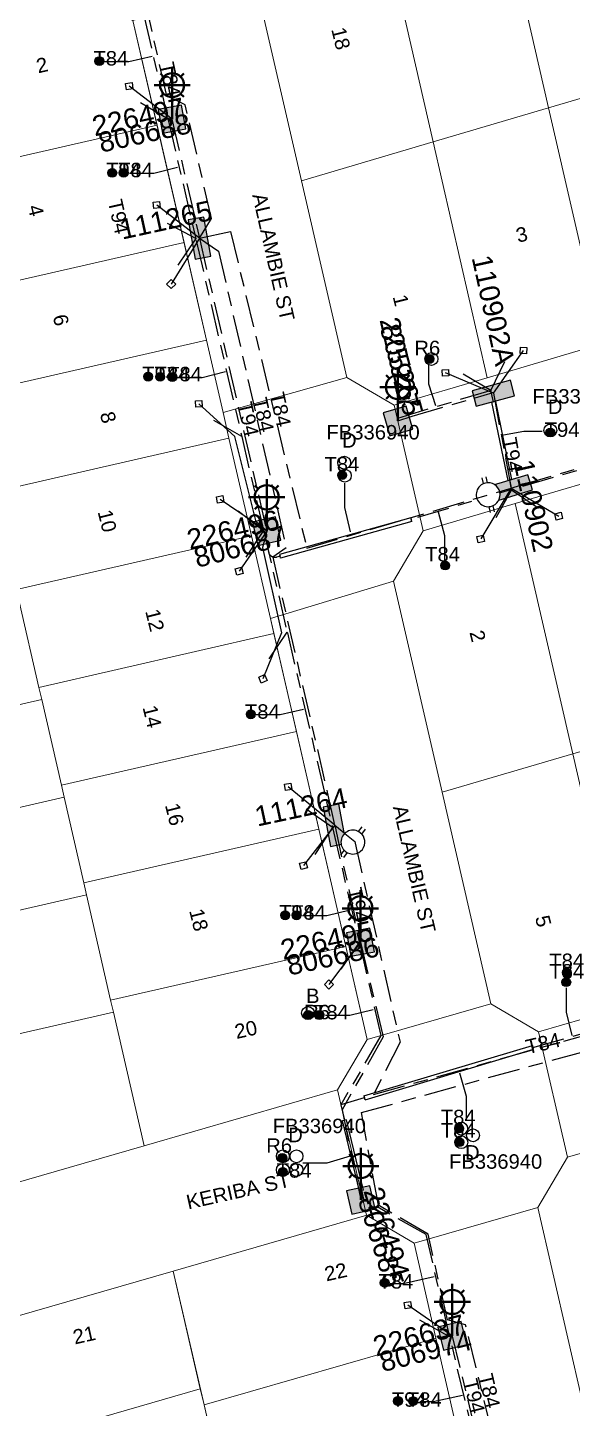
# Model space of a CAD drawing. Header units: metres. Extents: x 303957 to 307239, y 6268736 to 6272503.
# Drawn here: x 305960.5 to 306028.3, y 6269477.6 to 6269649.5 of the extents above; entities that cross this region are included whole.
import ezdxf
from ezdxf.enums import TextEntityAlignment as Align

# ---------------------------------------------------------------- set-up
doc = ezdxf.new("R2010")
doc.units = ezdxf.units.M
doc.linetypes.add('Cable Exist UG', pattern=[8.2, 4, -1.2, 1.8, -1.2])
doc.layers.get('0').update_dxf_attribs({"color": 6})
doc.layers.add('Cadastre Land Parcels_SP_EXT', color=9, linetype='Continuous', lineweight=5)
doc.layers.add('Cadastre Roads_SP_EXT', color=9, linetype='Continuous', lineweight=5)
for name, color, linetype in [('Duct_SP_EXT', 7, 'Continuous'), ('Equip_LV_EXT', 7, 'Continuous'), ('Equip_SP_SL_EXT', 7, 'Continuous'), ('Mains_LV_EXT', 7, 'Continuous'), ('Mains_LV_SL_EXT', 7, 'Continuous'), ('Services_SP_EXT', 7, 'Continuous'), ('SupportsUG_SP_LV_EXT', 7, 'Continuous'), ('SupportsUG_SP_LV_SL_EXT', 7, 'Continuous'), ('Trench_SP_EXT', 7, 'Continuous')]:
    doc.layers.add(name, color=color, linetype=linetype)
doc.styles.add('COLUMN_LABEL', font='arial.ttf')
doc.styles.add('iecARIAL', font='arial.ttf', dxfattribs={"height": 2})
doc.styles.add('POLE_LABEL', font='arial.ttf')
doc.styles.get("Standard").update_dxf_attribs({"font": 'arial.ttf'})

# ---------------------------------------------------------------- blocks, each defined once
blk = doc.blocks.new('COLUMN_EXT')
blk.add_hatch(color=256).paths.add_polyline_path([(-1.49, 1.48), (-1.49, -1.49), (1.48, -1.49), (1.48, 1.48)])
blk.add_lwpolyline([(-1.49, -1.49), (1.48, -1.49), (1.48, 1.48), (-1.49, 1.48)], close=True)
for tag, height, style, flags, p in [('ASSET_NUM', 2.5, 'COLUMN_LABEL', 8, (2, 2)), ('STRUCTURE_PLANT_NUMBER', 0.2, 'POLE_LABEL', 9, (1.81, 0.03)), ('STREET_CODE', 0.2, 'COLUMN_LABEL', 9, (1.81, -0.2))]:
    blk.add_attdef(tag, text='', height=height, dxfattribs=dict(style=style, flags=flags)).set_placement(p, align=Align.MIDDLE_LEFT)
at = {"flags": 9}
for tag, p in [('COLUMN_TYPE', (1.81, -0.4)), ('OWNED_BY', (1.81, -0.6)), ('STATE', (1.81, -0.8)), ('USAGE', (1.81, -1)), ('STREETNAME', (1.81, -1.6)), ('SUBURB', (1.81, -1.8)), ('LEGEND', (1.81, -1.2)), ('LOCATION', (1.81, -1.4)), ('NOTES', (1.81, -2))]:
    blk.add_attdef(tag, text='', height=0.2, dxfattribs=at).set_placement(p, align=Align.MIDDLE_LEFT)
at = {"flags": 1}
blk.add_attdef('Z', (1.81, -2.35), '', height=0.2, dxfattribs=at)
blk = doc.blocks.new('PILLAR_EXT')
blk.add_hatch(color=256).paths.add_polyline_path([(-2.475, 0.99), (-2.475, -0.99), (2.475, -0.99), (2.475, 0.99)])
blk.add_lwpolyline([(-2.475, -0.99), (2.475, -0.99), (2.475, 0.99), (-2.475, 0.99)], close=True)
at = {"style": 'iecARIAL', "flags": 8}
blk.add_attdef('ASSET_NUM', (1.5, 3.5), '', height=2.5, dxfattribs=at)
for tag, p, flags in [('OWNED_BY', (0, -0.2), 9), ('STATE', (0, -0.4), 9), ('SUPPORT_TYPE', (0, -0.6), 9), ('STREETNAME', (0, -1.8), 9), ('USAGE', (0, -0.8), 9), ('LEGEND', (0, -1), 9), ('LOCATION', (0, -1.2), 9), ('NOTES', (0, -1.4), 9), ('PARENT', (0, -1.6), 9), ('SUBURB', (0, -2), 1)]:
    blk.add_attdef(tag, p, '', height=0.2, dxfattribs=dict(flags=flags))
blk = doc.blocks.new('DUCT_EXT')
blk.add_circle((0, 0.8), 0.8)
at = {"flags": 1}
blk.add_attdef('Z', (0, 0), '', height=0.2, dxfattribs=at)
at = {"flags": 9}
for tag, p in [('DUCT_CODE', (0, 0)), ('XSECT_TYPE', (0, -0.2)), ('STATE', (0, -0.6)), ('FB_REFERENCE', (0, -0.4)), ('NOTES', (0, -0.8))]:
    blk.add_attdef(tag, text='', height=0.2, dxfattribs=at).set_placement(p, align=Align.MIDDLE_LEFT)
blk = doc.blocks.new('SL_LANTERN_EXT')
at = {"lineweight": 40}
for p, q in [((-1.46, 5.68), (-1.06, 5.28)), ((0, 1.97), (0, 6.47)), ((1.46, 5.68), (1.06, 5.28)), ((-2.25, 4.22), (2.25, 4.22)), ((-1.46, 2.76), (-1.06, 3.16)), ((0, 0), (0, 2.72)), ((1.46, 2.76), (1.06, 3.16))]:
    blk.add_line(p, q, dxfattribs=at)
blk.add_circle((0, 4.22), 1.5, dxfattribs=at)
at = {"style": 'iecARIAL', "flags": 8}
blk.add_attdef('ASSET_NUM', (1.5, 1.5), '', height=2.5, dxfattribs=at)
for tag, p, height, flags in [('OPERATING_VOLTAGE', (0.98, -1.65), 0.2, 9), ('ORIENTATION', (0.98, -1.85), 0.2, 9), ('CONSTRUCTED_VOLTAGE', (0.98, -0.65), 0.2, 9), ('CONTROL_TYPE', (0.98, -0.85), 0.2, 9), ('LANTERN_PURPOSE', (0.98, -1.05), 0.2, 9), ('LANTERN_TYPE', (0.98, -1.25), 0.2, 9), ('NO_PHASES', (0.98, -1.45), 0.2, 9), ('LNUMBER', (2.18, -3.25), 2.5, 8), ('OWNED_BY', (0.98, -2.05), 0.2, 9), ('STATE', (0.98, -2.25), 0.2, 9), ('USAGE', (0.98, -2.45), 0.2, 9), ('CEXIST', (0.98, -2.65), 0.2, 9), ('CNEW', (0.98, -2.85), 0.2, 9), ('CNUMBER', (0.98, -3.05), 0.2, 9), ('CREMOVE', (0.98, -3.25), 0.2, 9), ('CREPLACE', (0.98, -3.45), 0.2, 9), ('LKINGHEIGHT', (0.98, -3.65), 0.2, 9), ('LBRACKET', (0.98, -3.85), 0.2, 9), ('LBRACKETVOCAB', (0.98, -4.05), 0.2, 9), ('LCATEGORY', (0.98, -4.25), 0.2, 9), ('LCHARGE1', (0.98, -4.45), 0.2, 9), ('LCHARGE1PERCENT', (0.98, -4.65), 0.2, 9), ('LCHARGE2', (0.98, -4.85), 0.2, 9), ('LCHARGE2PERCENT', (0.98, -5.05), 0.2, 9), ('LCHARGE3', (0.98, -5.25), 0.2, 9), ('LCHARGE3PERCENT', (0.98, -5.45), 0.2, 9), ('LEXIST', (0.98, -5.65), 0.2, 9), ('LLAMP', (0.98, -5.85), 0.2, 9), ('LLAMPVOCAB', (0.98, -6.05), 0.2, 9), ('LMAST', (0.98, -6.25), 0.2, 9), ('LMASTVOCAB', (0.98, -6.45), 0.2, 9), ('LNEW', (0.98, -6.65), 0.2, 9), ('LANTNUMBER', (0.98, -6.85), 0.2, 9), ('LOUTREACH', (0.98, -7.25), 0.2, 9), ('LOUTREACHVOCAB', (0.98, -7.45), 0.2, 9), ('LRATECODE', (0.98, -7.65), 0.2, 9), ('LREMOVE', (0.98, -7.85), 0.2, 9), ('LREPLACE', (0.98, -8.05), 0.2, 9), ('LTYPE', (0.98, -8.25), 0.2, 9), ('LTYPEVOCAB', (0.98, -8.45), 0.2, 9), ('LEGEND', (0.98, -8.65), 0.2, 9), ('STREETNAME', (0.98, -9.25), 0.2, 9), ('SUBURB', (0.98, -9.45), 0.2, 1), ('LOCATION', (0.98, -8.85), 0.2, 9), ('NOTES', (0.98, -9.05), 0.2, 9)]:
    blk.add_attdef(tag, p, '', height=height, dxfattribs=dict(flags=flags))
blk = doc.blocks.new('CCP_EXT')
at = {"flags": 9}
for tag, p in [('STATE', (0, -1.8)), ('LIFE_SUPPORT', (0, -1.6)), ('NOTES', (0, -2))]:
    blk.add_attdef(tag, text='', height=0.2, dxfattribs=at).set_placement(p, align=Align.MIDDLE_LEFT)
blk.add_wipeout([(0, 0.57), (0.57, 0), (0, -0.57), (-0.57, 0)])
blk.add_lwpolyline([(-0.57, 0), (0, 0.57), (0.57, 0), (0, -0.57), (-0.57, 0)])
at = {"flags": 1}
blk.add_attdef('Z', (0, 0), '', height=0.2, dxfattribs=at)
at = {"flags": 9}
for tag, p in [('CCP_TYPE', (0, 0)), ('CONSTRUCTED_VOLTAGE', (0, -0.2)), ('OPERATING_VOLTAGE', (0, -0.6)), ('ORIENTATION', (0, -0.8)), ('OWNED_BY', (0, -1)), ('NO_PHASES', (0, -0.4)), ('USAGE', (0, -1.2)), ('LEGEND', (0, -1.4))]:
    blk.add_attdef(tag, text='', height=0.2, dxfattribs=at).set_placement(p, align=Align.MIDDLE_LEFT)
blk = doc.blocks.new('LV_UG_LINKS_OPEN_EXT')
blk.add_wipeout([(-0.25, 1.47), (-0.43, 1.43), (-0.61, 1.36), (-0.77, 1.28), (-0.93, 1.17), (-1.07, 1.05), (-1.19, 0.9), (-1.29, 0.75), (-1.38, 0.58), (-1.44, 0.4), (-1.48, 0.22), (-1.49, 0.03), (-1.49, -0.16), (-1.45, -0.34), (-1.4, -0.52), (-1.32, -0.69), (-1.23, -0.85), (-1.11, -1), (-0.98, -1.13), (-0.83, -1.24), (-0.66, -1.34), (-0.49, -1.41), (-0.31, -1.46), (-0.13, -1.49), (0.06, -1.49), (0.25, -1.47), (0.43, -1.43), (0.61, -1.36), (0.77, -1.28), (0.93, -1.17), (1.07, -1.05), (1.19, -0.9), (1.29, -0.75), (1.38, -0.58), (1.44, -0.4), (1.48, -0.22), (1.49, -0.03), (1.49, 0.16), (1.45, 0.34), (1.4, 0.52), (1.32, 0.69), (1.23, 0.85), (1.11, 1), (0.98, 1.13), (0.83, 1.24), (0.66, 1.34), (0.49, 1.41), (0.31, 1.46), (0.13, 1.49), (-0.06, 1.49)])
for p, q in [((-0.25, 1.47), (-0.25, 2.22)), ((0.25, 1.47), (0.25, 2.22)), ((-0.25, -1.47), (-0.25, -2.22)), ((0.25, -1.47), (0.25, -2.22))]:
    blk.add_line(p, q)
blk.add_lwpolyline([(0, -1.49, 1), (0, 1.49, 1)], format="xyb", close=True)
at = {"flags": 9}
for tag, p in [('ACTUAL_STATUS', (0, 0)), ('CONSTRUCTED_VOLTAGE', (0, -0.2)), ('OPERATING_VOLTAGE', (0, -0.6)), ('ORIENTATION', (0, -0.8)), ('STATE', (0, -1)), ('SWITCH_TYPE', (0, -1.2)), ('NO_PHASES', (0, -0.4)), ('USAGE', (0, -1.4)), ('NOTES', (0, -1.6))]:
    blk.add_attdef(tag, text='', height=0.2, dxfattribs=at).set_placement(p, align=Align.MIDDLE_LEFT)
at = {"flags": 1}
blk.add_attdef('Z', (0, 0), '', height=0.2, dxfattribs=at)
blk = doc.blocks.new('CABLE_LARGE_EXT')
h = blk.add_hatch(color=256)
edge = h.paths.add_edge_path()
edge.add_arc((0, 0.55), 0.55, 0, 360)
blk.add_circle((0, 0.55), 0.55)
at = {"flags": 1}
blk.add_attdef('Z', (0, 0), '', height=0.2, dxfattribs=at)
at = {"flags": 9}
for tag, p in [('COND_CODE', (0, 0)), ('STATE', (0, -0.4)), ('XSECT_SIZE', (0, -0.6)), ('FB_REFERENCE', (0, -0.2)), ('NOTES', (0, -0.8))]:
    blk.add_attdef(tag, text='', height=0.2, dxfattribs=at).set_placement(p, align=Align.MIDDLE_LEFT)

msp = doc.modelspace()

# ---------------------------------------------------------------- linework, layer by layer
at = {"layer": 'Cadastre Land Parcels_SP_EXT', "linetype": 'Continuous'}
for points in [[(306039.7, 6269643.8), (306032.96, 6269673.16), (306018.59, 6269668.91), (306025.32, 6269639.56), (306039.7, 6269643.8)], [(306025.32, 6269639.56), (306018.59, 6269668.91), (306004.22, 6269664.67), (306010.95, 6269635.31), (306025.32, 6269639.56)], [(306010.95, 6269635.31), (306004.22, 6269664.67), (305992.62, 6269661.24), (305988.95, 6269654.96), (305994.58, 6269630.47), (306010.95, 6269635.31)], [(305976.59, 6269637.4), (305973.6, 6269650.42), (305967.69, 6269653.88), (305943.71, 6269646.79), (305947.39, 6269630.71), (305976.59, 6269637.4)], [(306046.43, 6269614.44), (306039.7, 6269643.8), (306025.32, 6269639.56), (306032.06, 6269610.19), (306046.43, 6269614.44)], [(306032.06, 6269610.19), (306025.32, 6269639.56), (306010.95, 6269635.31), (306017.68, 6269605.94), (306032.06, 6269610.19)], [(305979.95, 6269622.79), (305976.59, 6269637.4), (305947.39, 6269630.71), (305947.73, 6269629.24), (305950.74, 6269616.1), (305979.95, 6269622.79)], [(306017.68, 6269605.94), (306010.95, 6269635.31), (305994.58, 6269630.47), (306000.2, 6269605.99), (306006.11, 6269602.53), (306017.68, 6269605.94)], [(305982.74, 6269610.61), (305979.95, 6269622.79), (305950.74, 6269616.1), (305951.08, 6269614.63), (305953.52, 6269603.94), (305982.74, 6269610.61)], [(305985.54, 6269598.44), (305984.81, 6269601.61), (305982.74, 6269610.61), (305953.52, 6269603.94), (305953.87, 6269602.44), (305956.32, 6269591.76), (305985.54, 6269598.44)], [(305988.34, 6269586.27), (305985.54, 6269598.44), (305956.32, 6269591.76), (305956.66, 6269590.26), (305959.11, 6269579.57), (305988.34, 6269586.27)], [(306042.75, 6269563.32), (306035.57, 6269594.54), (306021.17, 6269590.29), (306028.33, 6269559.11), (306042.75, 6269563.32)], [(306028.33, 6269559.11), (306021.17, 6269590.29), (306009.7, 6269586.9), (306006.03, 6269580.61), (306012.06, 6269554.35), (306028.33, 6269559.11)], [(305991.13, 6269574.1), (305990.7, 6269575.96), (305988.34, 6269586.27), (305959.11, 6269579.57), (305959.45, 6269578.07), (305961.9, 6269567.39), (305991.13, 6269574.1)], [(305962.24, 6269565.89), (305961.9, 6269567.39), (305959.45, 6269578.07), (305930.24, 6269571.38), (305933.04, 6269559.19), (305962.24, 6269565.89)], [(305993.93, 6269561.92), (305991.13, 6269574.1), (305961.9, 6269567.39), (305962.24, 6269565.89), (305964.69, 6269555.2), (305993.93, 6269561.92)], [(305965.03, 6269553.71), (305964.69, 6269555.2), (305962.24, 6269565.89), (305933.04, 6269559.19), (305935.83, 6269547.01), (305965.03, 6269553.71)], [(305996.73, 6269549.75), (305993.93, 6269561.92), (305964.69, 6269555.2), (305965.03, 6269553.71), (305967.48, 6269543.05), (305996.73, 6269549.75)], [(306035.53, 6269527.82), (306028.33, 6269559.11), (306012.06, 6269554.35), (306018.13, 6269527.99), (306024.05, 6269524.5), (306035.53, 6269527.82)], [(305967.81, 6269541.58), (305967.48, 6269543.05), (305965.03, 6269553.71), (305935.83, 6269547.01), (305938.61, 6269534.89), (305967.81, 6269541.58)], [(306000.08, 6269535.14), (305996.73, 6269549.75), (305967.48, 6269543.05), (305967.81, 6269541.58), (305970.82, 6269528.44), (306000.08, 6269535.14)], [(305971.16, 6269526.97), (305970.82, 6269528.44), (305967.81, 6269541.58), (305938.61, 6269534.89), (305941.97, 6269520.28), (305971.16, 6269526.97)], [(305999.07, 6269517.28), (306002.75, 6269523.54), (306000.08, 6269535.14), (305970.82, 6269528.44), (305971.16, 6269526.97), (305974.98, 6269510.32), (305999.07, 6269517.28)], [(305974.98, 6269510.32), (305971.16, 6269526.97), (305941.97, 6269520.28), (305945.04, 6269506.87), (305950.97, 6269503.38), (305974.98, 6269510.32)], [(306046.39, 6269483.08), (306039.66, 6269512.36), (306027.66, 6269508.89), (306023.97, 6269502.62), (306029.59, 6269478.22), (306046.39, 6269483.08)], [(306011.3, 6269486.38), (306008.58, 6269498.18), (306002.66, 6269501.66), (306002.42, 6269501.59), (305978.61, 6269494.71), (305982.44, 6269478.05), (306011.3, 6269486.38)], [(305981.97, 6269480.07), (305978.61, 6269494.71), (305954.55, 6269487.76), (305950.87, 6269481.49), (305951.18, 6269480.15), (305953.11, 6269471.73), (305981.97, 6269480.07)], [(306015.03, 6269470.14), (306011.3, 6269486.38), (305982.44, 6269478.05), (305986.16, 6269461.8), (306015.03, 6269470.14)], [(305984.77, 6269467.87), (305982.44, 6269478.05), (305981.97, 6269480.07), (305953.11, 6269471.73), (305955.91, 6269459.52), (305984.77, 6269467.87)]]:
    msp.add_lwpolyline(points, close=True, dxfattribs=at)
at = {"layer": 'Cadastre Roads_SP_EXT', "linetype": 'Continuous'}
for points in [[(306039.66, 6269512.36), (306052.14, 6269515.96), (306066.55, 6269520.13), (306098.43, 6269529.34), (306094.62, 6269544.9), (306093.25, 6269544.5), (306078.82, 6269540.33), (306064.39, 6269536.16), (306049.96, 6269531.99), (306035.53, 6269527.82), (306024.05, 6269524.5), (306027.66, 6269508.89), (306039.66, 6269512.36)], [(305978.61, 6269494.71), (306002.42, 6269501.59), (306002.66, 6269501.66), (305999.07, 6269517.28), (305974.98, 6269510.32), (305950.97, 6269503.38), (305954.55, 6269487.76), (305978.61, 6269494.71)]]:
    msp.add_lwpolyline(points, close=True, dxfattribs=at)
at = {"layer": 'Duct_SP_EXT'}
for p, q in [((306018.23, 6269602.89), (306018.47, 6269602.94)), ((306018.7, 6269602.99), (306018.47, 6269602.94)), ((306008.16, 6269588.51), (305991.84, 6269583.95)), ((306008.16, 6269588.51), (306008.22, 6269588.28)), ((306008.29, 6269588.05), (306008.22, 6269588.28)), ((306008.29, 6269588.05), (305991.97, 6269583.48)), ((305991.84, 6269583.95), (305991.91, 6269583.71)), ((305991.97, 6269583.48), (305991.91, 6269583.71)), ((306002.34, 6269516.52), (306023.31, 6269522.8)), ((306002.48, 6269516.06), (306023.45, 6269522.34)), ((306023.31, 6269522.8), (306023.38, 6269522.57)), ((306023.45, 6269522.34), (306023.38, 6269522.57)), ((306002.34, 6269516.52), (306002.41, 6269516.29)), ((306002.48, 6269516.06), (306002.41, 6269516.29)), ((305999.69, 6269513.46), (305999.93, 6269513.52)), ((306001.8, 6269504.68), (305999.69, 6269513.46)), ((306000.16, 6269513.57), (305999.93, 6269513.52)), ((306002.27, 6269504.79), (306000.16, 6269513.57)), ((306001.8, 6269504.68), (306002.04, 6269504.74)), ((306002.27, 6269504.79), (306002.04, 6269504.74))]:
    msp.add_line(p, q, dxfattribs=at)
for points in [[(305970.1, 6269645.33), (305973.07, 6269645.33), (305975.97, 6269645.98)], [(305973.17, 6269631.42), (305976.21, 6269631.42), (305979.16, 6269632.15)], [(305979.14, 6269605.96), (305982.19, 6269605.96), (305985.11, 6269606.74)], [(306024.51, 6269599.24), (306022.26, 6269599.24), (306019.71, 6269598.78)], [(305999.93, 6269592.81), (305999.93, 6269589.79), (306000.62, 6269586.74)], [(306012.41, 6269583.23), (306012.41, 6269586.27), (306011.61, 6269589.19)], [(305988.95, 6269564), (305991.92, 6269564), (305994.83, 6269564.66)], [(305994.69, 6269538.98), (305997.73, 6269538.98), (306000.63, 6269539.71)], [(306027.52, 6269529.97), (306027.52, 6269526.94), (306028.23, 6269524.07)], [(305997.54, 6269526.57), (306000.59, 6269526.57), (306003.48, 6269527.3)], [(306015.12, 6269513.44), (306015.12, 6269516.45), (306014.27, 6269519.35)], [(305994.75, 6269508.21), (305997.75, 6269508.21), (306000.65, 6269509.06)], [(305994.75, 6269508.21), (305997.75, 6269508.21), (306000.65, 6269509.06)], [(306005.59, 6269493.18), (306007.23, 6269493.18), (306011.1, 6269494.05)], [(306009.31, 6269478.46), (306010.95, 6269478.46), (306014.62, 6269479.28)]]:
    msp.add_lwpolyline(points, dxfattribs=at)
at = {"layer": 'Mains_LV_EXT', "linetype": 'Cable Exist UG'}
for points in [[(305978.45, 6269638.12), (305981.87, 6269623.34)], [(306020.66, 6269592.2), (306021.81, 6269592.55), (306021.81, 6269592.55), (306049.52, 6269600.74)], [(306013.33, 6269486.62), (306017.16, 6269470.73)]]:
    msp.add_lwpolyline(points, dxfattribs=at)
at = {"layer": 'Mains_LV_SL_EXT', "linetype": 'Cable Exist UG'}
for points in [[(306006.57, 6269600.57), (306008.33, 6269601.15), (306008.33, 6269601.15), (306018.41, 6269604.11)], [(306001.9, 6269535.66), (306004.75, 6269523.88), (306004.75, 6269523.88), (305999.63, 6269514.8), (306001.95, 6269503.58)]]:
    msp.add_lwpolyline(points, dxfattribs=at)
at = {"layer": 'Trench_SP_EXT', "linetype": 'Cable Exist UG'}
for points in [[(305976.34, 6269651.34), (305974.99, 6269650.89), (305977.97, 6269638.06)], [(305977.96, 6269638.13), (305974.17, 6269640.41)], [(305981.41, 6269623.27), (305977.34, 6269625.45)], [(305981.41, 6269623.27), (305978.95, 6269619.62)], [(306018.12, 6269604.36), (306020.03, 6269608.32)], [(306018.13, 6269604.36), (306014.35, 6269606.56)], [(306018.17, 6269604.37), (306006.5, 6269600.88)], [(306018.47, 6269602.94), (306018.12, 6269604.36)], [(305987.13, 6269598.65), (305983.37, 6269600.8)], [(306049.5, 6269600.46), (306020.73, 6269592.01)], [(305987.13, 6269598.64), (305989.88, 6269586.79)], [(306020.72, 6269592.01), (306008.22, 6269588.3)], [(306020.7, 6269592), (306018.4, 6269587.89)], [(306020.47, 6269593.22), (306020.64, 6269592.3)], [(306020.7, 6269592), (306024.19, 6269589.64)], [(305989.88, 6269586.79), (305992.81, 6269574.17), (305992.74, 6269574.25), (305990.28, 6269570.61)], [(305998.44, 6269549.95), (305994.2, 6269552.86)], [(305998.44, 6269549.93), (306001.77, 6269535.61)], [(306001.73, 6269535.62), (305999.26, 6269532.01)], [(306001.77, 6269535.61), (306004.45, 6269524.05), (305999.48, 6269515.43), (305999.9, 6269513.66)], [(306023.36, 6269522.56), (306035.94, 6269526.14)], [(306002.39, 6269516.29), (305999.48, 6269515.43)], [(306002.03, 6269504.78), (306002.29, 6269503.69)], [(306009.24, 6269488.63), (306013.03, 6269486.55)], [(306016.87, 6269470.63), (306016.87, 6269470.65), (306013.03, 6269486.55), (306013.02, 6269486.59)]]:
    msp.add_lwpolyline(points, dxfattribs=at)
msp.add_lwpolyline([(305991.91, 6269583.71), (305991.47, 6269583.6), (305991.47, 6269583.6, -0.392762), (305990.43, 6269584.31)], format="xyb", dxfattribs=at)

# ---------------------------------------------------------------- block references
at = {"layer": 'Duct_SP_EXT'}
for name, p in [('CABLE_LARGE_EXT', (305969.41, 6269644.82)), ('CABLE_LARGE_EXT', (305971.02, 6269630.9)), ('CABLE_LARGE_EXT', (305972.44, 6269630.91)), ('CABLE_LARGE_EXT', (305975.48, 6269605.53)), ('CABLE_LARGE_EXT', (305976.98, 6269605.51)), ('CABLE_LARGE_EXT', (305978.5, 6269605.48)), ('DUCT_EXT', (306025.54, 6269598.58)), ('CABLE_LARGE_EXT', (306025.54, 6269598.58)), ('DUCT_EXT', (305999.88, 6269594.58)), ('CABLE_LARGE_EXT', (305999.64, 6269593.27)), ('DUCT_EXT', (305999.96, 6269592.96)), ('CABLE_LARGE_EXT', (306012.46, 6269582.01)), ('CABLE_LARGE_EXT', (305988.26, 6269563.49)), ('CABLE_LARGE_EXT', (305992.54, 6269538.47)), ('CABLE_LARGE_EXT', (305993.96, 6269538.47)), ('CABLE_LARGE_EXT', (306027.52, 6269530.13)), ('DUCT_EXT', (305995.38, 6269526.04)), ('CABLE_LARGE_EXT', (305995.39, 6269526.06)), ('CABLE_LARGE_EXT', (305996.82, 6269526.06)), ('DUCT_EXT', (305992.25, 6269508.21)), ('CABLE_LARGE_EXT', (305992.19, 6269508.24)), ('DUCT_EXT', (305993.95, 6269508.21)), ('DUCT_EXT', (305992.25, 6269506.51)), ('CABLE_LARGE_EXT', (305992.25, 6269506.51)), ('DUCT_EXT', (305993.95, 6269506.51)), ('CABLE_LARGE_EXT', (306004.93, 6269492.7)), ('CABLE_LARGE_EXT', (306006.58, 6269477.99)), ('CABLE_LARGE_EXT', (306008.46, 6269477.98))]:
    msp.add_blockref(name, p, dxfattribs=at)
for name, p, rotation in [('DUCT_EXT', (306009.94, 6269608.27), 271.0139787390153), ('CABLE_LARGE_EXT', (306027.04, 6269531.88), 269.8920984219865), ('DUCT_EXT', (306013.65, 6269512.46), 270.0371621346709), ('CABLE_LARGE_EXT', (306013.65, 6269512.46), 270.0371621346709), ('DUCT_EXT', (306013.66, 6269510.76), 270.0371621346709), ('CABLE_LARGE_EXT', (306013.66, 6269510.76), 269.8920984219865), ('DUCT_EXT', (306015.12, 6269511.61), 270.0371621346709)]:
    msp.add_blockref(name, p, dxfattribs=dict(at, rotation=rotation))
at = {"layer": 'Equip_SP_SL_EXT'}
ref = msp.add_blockref('SL_LANTERN_EXT', (305978.47, 6269638.15), dxfattribs=at)
ref.add_attrib('ASSET_NUM', '226497', dxfattribs={"layer": '0', "height": 2.5, "rotation": 12.0449, "style": 'iecARIAL'}).set_placement((305979.97, 6269639.65), align=Align.MIDDLE_RIGHT)
ref = msp.add_blockref('SL_LANTERN_EXT', (306006.57, 6269600.57), dxfattribs=at)
ref.add_attrib('ASSET_NUM', '225927', dxfattribs={"layer": '0', "height": 2.5, "rotation": 282.7951, "style": 'iecARIAL'}).set_placement((306008.07, 6269602.07), align=Align.MIDDLE_RIGHT)
ref = msp.add_blockref('SL_LANTERN_EXT', (305990.24, 6269586.84), dxfattribs=at)
ref.add_attrib('ASSET_NUM', '226496', dxfattribs={"layer": '0', "height": 2.5, "rotation": 12.8679, "style": 'iecARIAL'}).set_placement((305991.74, 6269588.34), align=Align.MIDDLE_RIGHT)
ref = msp.add_blockref('SL_LANTERN_EXT', (306001.9, 6269535.66), dxfattribs=at)
ref.add_attrib('ASSET_NUM', '226495', dxfattribs={"layer": '0', "height": 2.5, "rotation": 12.3813, "style": 'iecARIAL'}).set_placement((306003.4, 6269537.16), align=Align.MIDDLE_RIGHT)
ref = msp.add_blockref('SL_LANTERN_EXT', (306001.95, 6269503.58), dxfattribs=at)
ref.add_attrib('ASSET_NUM', '226494', dxfattribs={"layer": '0', "height": 2.5, "rotation": 287.2936, "style": 'iecARIAL'}).set_placement((306003.45, 6269505.08), align=Align.MIDDLE_LEFT)
ref = msp.add_blockref('SL_LANTERN_EXT', (306013.34, 6269486.66), dxfattribs=at)
ref.add_attrib('ASSET_NUM', '226637', dxfattribs={"layer": '0', "height": 2.5, "rotation": 14.3456, "style": 'iecARIAL'}).set_placement((306014.84, 6269488.16), align=Align.MIDDLE_RIGHT)
at = {"layer": 'SupportsUG_SP_LV_EXT'}
ref = msp.add_blockref('PILLAR_EXT', (305981.87, 6269623.34), dxfattribs=dict(at, rotation=100.3764845358111))
ref.add_attrib('ASSET_NUM', '111265', dxfattribs={"layer": '0', "height": 2.5, "rotation": 12.3056, "style": 'iecARIAL'}).set_placement((305983.37, 6269626.84), align=Align.MIDDLE_RIGHT)
ref = msp.add_blockref('PILLAR_EXT', (306018.45, 6269604.02), dxfattribs=dict(at, rotation=15.17826803265483))
ref.add_attrib('ASSET_NUM', '110902A', dxfattribs={"layer": '0', "height": 2.5, "rotation": 282.3718, "style": 'iecARIAL'}).set_placement((306019.95, 6269607.52), align=Align.MIDDLE_RIGHT)
ref = msp.add_blockref('PILLAR_EXT', (306020.66, 6269592.2), dxfattribs=dict(at, rotation=16.86987951380721))
ref.add_attrib('ASSET_NUM', '110902', dxfattribs={"layer": '0', "height": 2.5, "rotation": 282.6908, "style": 'iecARIAL'}).set_placement((306022.16, 6269595.7), align=Align.MIDDLE_LEFT)
ref = msp.add_blockref('PILLAR_EXT', (305998.7, 6269550.22), dxfattribs=dict(at, rotation=100.9817902122042))
ref.add_attrib('ASSET_NUM', '111264', dxfattribs={"layer": '0', "height": 2.5, "rotation": 12.0948, "style": 'iecARIAL'}).set_placement((306000.2, 6269553.72), align=Align.MIDDLE_RIGHT)
at = {"layer": 'SupportsUG_SP_LV_SL_EXT'}
ref = msp.add_blockref('COLUMN_EXT', (305978.47, 6269638.15), dxfattribs=dict(at, rotation=10.41640485111102))
ref.add_attrib('ASSET_NUM', '806688', dxfattribs={"layer": '0', "height": 2.5, "rotation": 12.3976, "style": 'COLUMN_LABEL'}).set_placement((305980.47, 6269638.9), align=Align.TOP_RIGHT)
ref = msp.add_blockref('COLUMN_EXT', (306006.57, 6269600.57), dxfattribs=dict(at, rotation=16.24244575328312))
ref.add_attrib('ASSET_NUM', '805265', dxfattribs={"layer": '0', "height": 2.5, "rotation": 285.3022, "style": 'COLUMN_LABEL'}).set_placement((306008.57, 6269601.32), align=Align.MIDDLE_RIGHT)
ref = msp.add_blockref('COLUMN_EXT', (305990.24, 6269586.84), dxfattribs=dict(at, rotation=12.86788427408588))
ref.add_attrib('ASSET_NUM', '806687', dxfattribs={"layer": '0', "height": 2.5, "rotation": 14.4268, "style": 'COLUMN_LABEL'}).set_placement((305992.24, 6269587.59), align=Align.TOP_RIGHT)
ref = msp.add_blockref('COLUMN_EXT', (306001.9, 6269535.66), dxfattribs=dict(at, rotation=11.07222674147599))
ref.add_attrib('ASSET_NUM', '806686', dxfattribs={"layer": '0', "height": 2.5, "rotation": 12.2405, "style": 'COLUMN_LABEL'}).set_placement((306003.9, 6269536.41), align=Align.TOP_RIGHT)
ref = msp.add_blockref('COLUMN_EXT', (306001.95, 6269503.58), dxfattribs=dict(at, rotation=12.6754837144654))
ref.add_attrib('ASSET_NUM', '806685', dxfattribs={"layer": '0', "height": 2.5, "rotation": 287.2936, "style": 'COLUMN_LABEL'}).set_placement((306003.95, 6269504.33), align=Align.TOP_LEFT)
ref = msp.add_blockref('COLUMN_EXT', (306013.34, 6269486.66), dxfattribs=dict(at, rotation=13.51894209963557))
ref.add_attrib('ASSET_NUM', '806974', dxfattribs={"layer": '0', "height": 2.5, "rotation": 14.194, "style": 'COLUMN_LABEL'}).set_placement((306015.34, 6269487.41), align=Align.TOP_RIGHT)

# ---------------------------------------------------------------- texts
at = {"layer": 'Cadastre Land Parcels_SP_EXT', "linetype": 'Continuous'}
for s, rotation, p in [('18', 284.0014, (305998.26, 6269649.33)), ('2', 12.8762, (305961.8, 6269643.84)), ('4', 284.0015, (305960.48, 6269627.24)), ('3', 12.8788, (306021.5, 6269622.75)), ('1', 283.9986, (306005.9, 6269616.05)), ('6', 282.9121, (305963.61, 6269613.61)), ('8', 284.0036, (305969.47, 6269601.47)), ('10', 284.0044, (305969.19, 6269589.26)), ('12', 284.0039, (305975.11, 6269576.89)), ('2', 284.0012, (306015.46, 6269574.25)), ('14', 284.0001, (305974.78, 6269564.9)), ('16', 284.0044, (305977.57, 6269552.73)), ('18', 284.0024, (305980.58, 6269539.59)), ('5', 284.0438, (306023.62, 6269538.75)), ('20', 12.5856, (305986.48, 6269523.61)), ('22', 12.5899, (305997.67, 6269493.43)), ('21', 12.5896, (305966.36, 6269485.58))]:
    msp.add_text(s, height=1.8, rotation=rotation, dxfattribs=at).set_placement(p)
at = {"layer": 'Cadastre Roads_SP_EXT'}
for s, rotation, p in [('ALLAMBIE ST', 282.7003, (305988.43, 6269628.69)), ('ALLAMBIE ST', 282.9118, (306005.93, 6269552.49)), ('KERIBA ST', 12.5849, (305980.47, 6269502.39))]:
    msp.add_text(s, height=1.8, rotation=rotation, dxfattribs=at).set_placement(p)
at = {"layer": 'Duct_SP_EXT'}
for s, p in [('T84', (305968.68, 6269644.82)), ('T94', (305970.26, 6269630.91)), ('T84', (305971.75, 6269630.91)), ('R6', (306008.62, 6269608.75)), ('T94', (305974.75, 6269605.51)), ('T84', (305976.29, 6269605.51)), ('T84', (305977.85, 6269605.5)), ('FB335170', (306023.32, 6269602.73)), ('D', (306025.23, 6269601.43)), ('T94', (306024.83, 6269598.58)), ('FB336940', (305997.68, 6269598.26)), ('D', (305999.61, 6269597.25)), ('T84', (305997.44, 6269594.28)), ('T84', (306009.96, 6269583.07)), ('T84', (305987.53, 6269563.49)), ('T94', (305991.78, 6269538.48)), ('T84', (305993.27, 6269538.47)), ('T84', (306025.41, 6269532.45)), ('T84', (306025.41, 6269531.14)), ('B', (305995.14, 6269528.09)), ('R6', (305994.9, 6269526.07)), ('T84', (305996.13, 6269526.06)), ('T84', (306011.91, 6269513)), ('FB336940', (305990.99, 6269511.89)), ('T84', (306011.91, 6269511.34)), ('R6', (305990.18, 6269509.45)), ('D', (305992.92, 6269510.76)), ('FB336940', (306012.93, 6269507.46)), ('D', (306014.92, 6269508.6)), ('T84', (305991.48, 6269506.35)), ('T84', (306004.16, 6269492.54)), ('T94', (306005.81, 6269477.83)), ('T84', (306007.69, 6269477.82))]:
    msp.add_text(s, height=1.8, dxfattribs=at).set_placement(p)
at = {"layer": 'Mains_LV_EXT'}
for s, rotation, p in [('T84', 282.1626, (305976.89, 6269645.02)), ('T94', 282.646, (305970.46, 6269627.92)), ('T84', 282.4178, (305990.61, 6269603.92)), ('T94', 282.6514, (305986.6, 6269602.71)), ('T84', 282.7449, (305988.47, 6269603.25)), ('T94', 282.6448, (306000.26, 6269542.23)), ('T84', 13.1633, (306022.72, 6269521.71)), ('T84', 283.5578, (306016.57, 6269481.7)), ('T94', 283.5578, (306014.67, 6269481.05))]:
    msp.add_text(s, height=1.8, rotation=rotation, dxfattribs=at).set_placement(p)

# ---------------------------------------------------------------- next in the draw order: block references
at = {"layer": 'Services_SP_EXT'}
for p, rotation in [((305973.14, 6269642.25), 322.4164047753262), ((305976.55, 6269627.45), 322.3764844224316), ((306022.19, 6269609.33), 222.0000001476555), ((306012.49, 6269606.56), 317.9999998523446), ((305981.79, 6269602.69), 317.9769953387173), ((305984.44, 6269590.8), 324.8678837694007), ((306026.58, 6269588.71), 238.8698797368155), ((306016.87, 6269585.87), 56.30993244627089), ((305986.82, 6269581.87), 60.86788360664865), ((305989.77, 6269568.46), 68.02446325079168), ((305992.92, 6269555.01), 322.9817900934926), ((305994.82, 6269545.2), 58.98178990614171), ((306007.8, 6269490.47), 325.5189422977279)]:
    msp.add_blockref('CCP_EXT', p, dxfattribs=dict(at, rotation=rotation))
for p in [(305978.35, 6269617.61), (305997.99, 6269530.4)]:
    msp.add_blockref('CCP_EXT', p, dxfattribs=at)

# ---------------------------------------------------------------- next in the draw order: linework, layer by layer
at = {"layer": 'Cadastre Roads_SP_EXT', "linetype": 'Continuous'}
for points in [[(306000.2, 6269605.99), (305994.58, 6269630.47), (305988.95, 6269654.96), (305973.6, 6269650.42), (305984.81, 6269601.61), (306000.2, 6269605.99)], [(306021.17, 6269590.29), (306035.57, 6269594.54), (306049.97, 6269598.8), (306064.38, 6269603.06), (306078.79, 6269607.32), (306102.81, 6269614.42), (306099.22, 6269630.04), (306075.19, 6269622.94), (306060.81, 6269618.68), (306046.43, 6269614.44), (306032.06, 6269610.19), (306017.68, 6269605.94), (306006.11, 6269602.53), (306009.7, 6269586.9), (306021.17, 6269590.29)], [(306018.13, 6269527.99), (306012.06, 6269554.35), (306006.03, 6269580.61), (305990.7, 6269575.96), (306002.75, 6269523.54), (306018.13, 6269527.99)], [(306043.48, 6269417.69), (306038.33, 6269440.15), (306029.59, 6269478.22), (306023.97, 6269502.62), (306008.58, 6269498.18), (306011.3, 6269486.38), (306015.03, 6269470.14), (306018.76, 6269453.89), (306022.49, 6269437.65), (306028.09, 6269413.24), (306043.48, 6269417.69)]]:
    msp.add_lwpolyline(points, close=True, dxfattribs=at)
at = {"layer": 'Duct_SP_EXT'}
msp.add_lwpolyline([(306010.38, 6269607.65), (306010.38, 6269605.17), (306011.25, 6269602.5)], dxfattribs=at)
at = {"layer": 'Mains_LV_EXT', "linetype": 'Cable Exist UG'}
for points in [[(305981.87, 6269623.34), (305983.37, 6269625.79), (305983.37, 6269625.79), (305980.11, 6269639.94), (305977.8, 6269641.06), (305975.52, 6269651.07), (305986.71, 6269654.3), (305986.71, 6269654.3), (305990.73, 6269662.11), (305990.14, 6269664.73), (305990.14, 6269664.73), (306000.54, 6269667.8), (306003.63, 6269666.56)], [(305981.87, 6269623.34), (305990.24, 6269586.84)], [(306017.16, 6269470.85), (306018.8, 6269472.44), (306018.25, 6269474.72), (306018.25, 6269474.72), (306014.99, 6269488.04), (306012.74, 6269488.64), (306012.74, 6269488.64), (306010.32, 6269499.33), (306004.15, 6269502.92), (306002.03, 6269514.46), (306036.81, 6269524.01), (306036.81, 6269524.01), (306036.29, 6269525.91)]]:
    msp.add_lwpolyline(points, dxfattribs=at)
at = {"layer": 'Services_SP_EXT'}
for points in [[(305978.47, 6269638.15), (305973.14, 6269642.25)], [(305981.87, 6269623.34), (305976.55, 6269627.45)], [(305981.87, 6269623.34), (305978.35, 6269617.61)], [(306018.45, 6269604.02), (306022.19, 6269609.33)], [(306018.45, 6269604.02), (306012.49, 6269606.56)], [(305990.24, 6269586.84), (305988.91, 6269588.01), (305988.91, 6269588.01), (305986.29, 6269598.63), (305981.79, 6269602.69)], [(306020.66, 6269592.2), (306026.58, 6269588.71)], [(305990.24, 6269586.84), (305984.44, 6269590.8)], [(305990.24, 6269586.84), (305986.82, 6269581.87)], [(305990.24, 6269586.84), (305989.71, 6269584.81), (305989.71, 6269584.81), (305992.08, 6269574.17), (305989.77, 6269568.46)], [(306001.9, 6269535.66), (305997.99, 6269530.4)], [(306013.34, 6269486.66), (306007.8, 6269490.47)]]:
    msp.add_lwpolyline(points, dxfattribs=at)
at = {"layer": 'Trench_SP_EXT', "linetype": 'Cable Exist UG'}
for points in [[(305977.97, 6269638.06), (305981.46, 6269623.05)], [(305981.46, 6269623.05), (305987.13, 6269598.64)], [(305989.86, 6269586.9), (305985.89, 6269589.96)], [(305989.85, 6269586.93), (305987.48, 6269583.35)], [(305992.81, 6269574.17), (305998.44, 6269549.93)], [(305998.44, 6269549.95), (305996.15, 6269546.45)], [(306013.02, 6269486.59), (306012.76, 6269487.74), (306012.76, 6269487.74), (306010.09, 6269499.28), (306003.23, 6269503.12), (306002.24, 6269503.66)]]:
    msp.add_lwpolyline(points, dxfattribs=at)

# ---------------------------------------------------------------- next in the draw order: block references
at = {"layer": 'Duct_SP_EXT', "rotation": 271.0139787390153}
msp.add_blockref('CABLE_LARGE_EXT', (306009.94, 6269608.27), dxfattribs=at)

# ---------------------------------------------------------------- next in the draw order: block references
at = {"layer": 'Equip_LV_EXT'}
for p, rotation in [((306017.8, 6269591.38), 12.64228289240854), ((306000.97, 6269548.13), 141.9647681542884)]:
    msp.add_blockref('LV_UG_LINKS_OPEN_EXT', p, dxfattribs=dict(at, rotation=rotation))

# ---------------------------------------------------------------- next in the draw order: linework, layer by layer
at = {"layer": 'Duct_SP_EXT'}
for p, q in [((306018.23, 6269602.89), (306020.24, 6269593.17)), ((306018.7, 6269602.99), (306020.71, 6269593.27)), ((306020.24, 6269593.17), (306020.47, 6269593.22)), ((306020.71, 6269593.27), (306020.47, 6269593.22))]:
    msp.add_line(p, q, dxfattribs=at)
at = {"layer": 'Mains_LV_EXT', "linetype": 'Cable Exist UG'}
for points in [[(305981.87, 6269623.34), (305985.74, 6269624.16), (305985.74, 6269624.16), (305995.23, 6269584.73), (306020.66, 6269592.2)], [(305981.87, 6269623.34), (305984.26, 6269621.71), (305984.26, 6269621.71), (305992.67, 6269584.78), (305990.99, 6269583.61), (305990.99, 6269583.61), (305997.77, 6269554.35), (305998.7, 6269550.22)], [(306018.45, 6269604.02), (306020.66, 6269592.2)], [(305998.7, 6269550.22), (306001.9, 6269535.66)], [(305998.7, 6269550.22), (306001.2, 6269548.2), (306001.2, 6269548.2), (306006.84, 6269523.2), (306003.54, 6269516.69), (306036.29, 6269525.91)]]:
    msp.add_lwpolyline(points, dxfattribs=at)
at = {"layer": 'Services_SP_EXT'}
for points in [[(306020.66, 6269592.2), (306016.87, 6269585.87)], [(305998.7, 6269550.22), (305992.92, 6269555.01)], [(305998.7, 6269550.22), (305994.82, 6269545.2)]]:
    msp.add_lwpolyline(points, dxfattribs=at)

# ---------------------------------------------------------------- next in the draw order: texts
at = {"layer": 'Mains_LV_EXT'}
msp.add_text('T94', height=1.8, rotation=280.3186, dxfattribs=at).set_placement((306019.54, 6269598.33))

doc.saveas('drawing.dxf')
